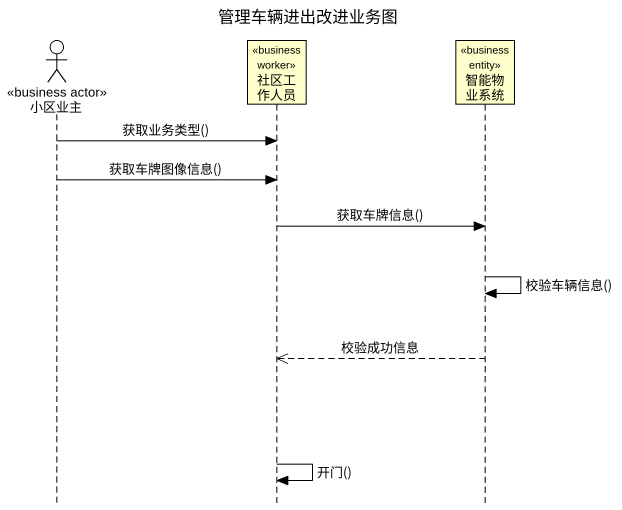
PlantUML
@startuml
title 管理车辆进出改进业务图
hide footbox
actor 小区业主 <<business actor>>
participant 社区工作人员 <<business worker>>
participant 智能物业系统 <<business entity>>

小区业主 -> 社区工作人员 : 获取业务类型()
小区业主 -> 社区工作人员 : 获取车牌图像信息()
社区工作人员 -> 智能物业系统 : 获取车牌信息()
智能物业系统 -> 智能物业系统 : 校验车辆信息()
智能物业系统 -->> 社区工作人员 : 校验成功信息
社区工作人员 -> 社区工作人员 : 开门()
@enduml
